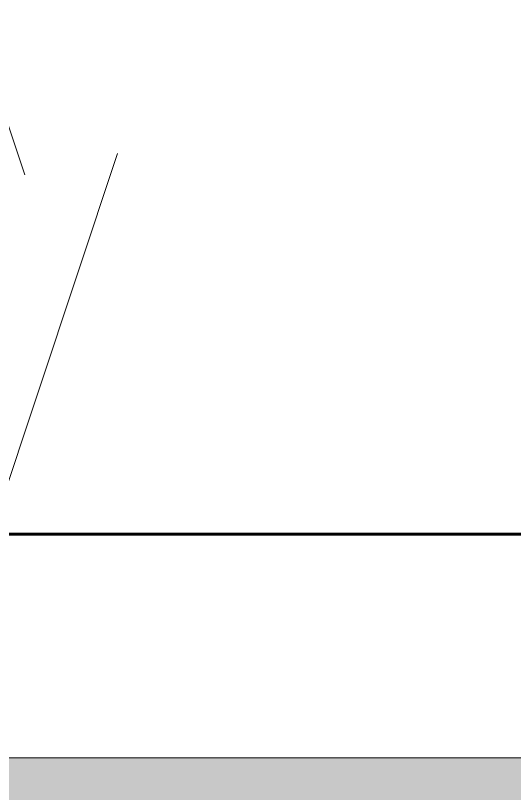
# Model space of a CAD drawing. Header units: inches. Extents: x -4169 to -1846, y 9706 to 12377.
# Drawn here: x -3822.989 to -3821.593, y 10352.114 to 10354.289 of the extents above; entities that cross this region are included whole.
import ezdxf

# ---------------------------------------------------------------- set-up
doc = ezdxf.new("R2010")
doc.units = ezdxf.units.IN
doc.header["$MEASUREMENT"] = 0
for name, color, linetype, lineweight in [('0-1', 7, 'Continuous', 5), ('A-WALL', 113, 'Continuous', 18), ('A-WALL-PATT-2', 253, 'Continuous', 9), ('A-WALL-PATT-4', 111, 'Continuous', 9), ('I-WALL-2', 2, 'Continuous', 5), ('I-WALL-3', 2, 'Continuous', 60)]:
    doc.layers.add(name, color=color, linetype=linetype, lineweight=lineweight)

# ---------------------------------------------------------------- blocks, each defined once
blk = doc.blocks.new('CTR - 1st Phase - Unit Layouts_rvt-1-ENLARGED RCP - 3RD FLOOR PLAN')
at = {"layer": 'A-WALL-PATT-2'}
h = blk.add_hatch(dxfattribs=at)
h.set_pattern_fill('FP_2', color=256, style=0, pattern_type=2)
h.set_pattern_definition([(161.57, (0.32, 0.32), (-2.560496185, -0.000537386), [0, -18.214, 2.022, 0]), (18.43, (-0.32, 0.32), (-2.560496185, 0.000537386), [0, -18.214, 2.022, 0]), (108.43, (0.32, 0.32), (1.27922091, -6.400876726), [6.07, -14.166]), (71.57, (-0.32, 0.32), (1.27922091, 6.400876726), [6.07, -14.166])])
h.paths.add_polyline_path([(-3823.7222, 10352.8394), (-3820.2222, 10352.8394), (-3820.2222, 10362.5894), (-3823.7222, 10362.5894), (-3823.7222, 10355.3605)], flags=0)

msp = doc.modelspace()

# ---------------------------------------------------------------- hatches: boundary and pattern name
at = {"layer": 'A-WALL-PATT-4'}
h = msp.add_hatch(dxfattribs=at)
h.set_pattern_fill('FP_1', color=256, style=0, pattern_type=2)
h.set_pattern_definition([(0, (0, 0), (20.48, 5.12), [0.845, -14.515, 0.845, -14.515, -81.92]), (0, (0, 0), (20.48, 5.12), [-30.72, 0.845, -29.875, 0.845, -14.515, -35.84]), (0, (0, 0), (20.48, 5.12), [-76.8, 0.845, -9.395, 0.845, -24.755]), (120, (7.68, 2.56), (-14.67405, 15.1762003), [0.845, -14.515, 0.845, -14.515, -81.92]), (120, (7.68, 2.56), (-14.67405, 15.1762003), [-30.72, 0.845, -29.875, 0.845, -14.515, -35.84]), (120, (7.68, 2.56), (-14.67405, 15.1762003), [-76.8, 0.845, -9.395, 0.845, -24.755]), (240, (10.24, 12.8), (-5.80595, -20.2962003), [0.845, -14.515, 0.845, -14.515, -81.92]), (240, (10.24, 12.8), (-5.80595, -20.2962003), [-30.72, 0.845, -29.875, 0.845, -14.515, -35.84]), (240, (10.24, 12.8), (-5.80595, -20.2962003), [-76.8, 0.845, -9.395, 0.845, -24.755])])
h.paths.add_polyline_path([(-3505.2154, 10352.2144), (-3504.6737, 10352.2144), (-3504.6737, 10352.8394), (-3741.1075, 10352.8394), (-3741.1075, 10352.2144), (-3506.3914, 10352.2144)], flags=0)
h.paths.add_polyline_path([(-3850.6289, 10352.2144), (-3813.1075, 10352.2144), (-3813.1075, 10352.8394), (-3852.4737, 10352.8394), (-3852.4737, 10352.2144), (-3851.8487, 10352.2144)], flags=0)
at = {"layer": 'I-WALL-2'}
h = msp.add_hatch(color=256, dxfattribs=at)
h.paths.add_polyline_path([(-3845.3161, 10351.5894), (-3813.1075, 10351.5894), (-3813.1075, 10352.2144), (-3852.4737, 10352.2144), (-3852.4737, 10351.5894), (-3850.9948, 10351.5894)], flags=0)
h.paths.add_polyline_path([(-3505.2987, 10351.5894), (-3504.6737, 10351.5894), (-3504.6737, 10352.2144), (-3741.1075, 10352.2144), (-3741.1075, 10351.5894), (-3506.3914, 10351.5894)], flags=0)

# ---------------------------------------------------------------- linework, layer by layer
at = {"layer": 'A-WALL'}
msp.add_line((-3852.4737, 10352.2144), (-3813.1075, 10352.2144), dxfattribs=at)
at = {"layer": 'I-WALL-3'}
msp.add_line((-3852.4737, 10352.8394), (-3813.1075, 10352.8394), dxfattribs=at)

# ---------------------------------------------------------------- block references
at = {"layer": '0-1'}
msp.add_blockref('CTR - 1st Phase - Unit Layouts_rvt-1-ENLARGED RCP - 3RD FLOOR PLAN', (0, 0), dxfattribs=at)

doc.saveas('drawing.dxf')
